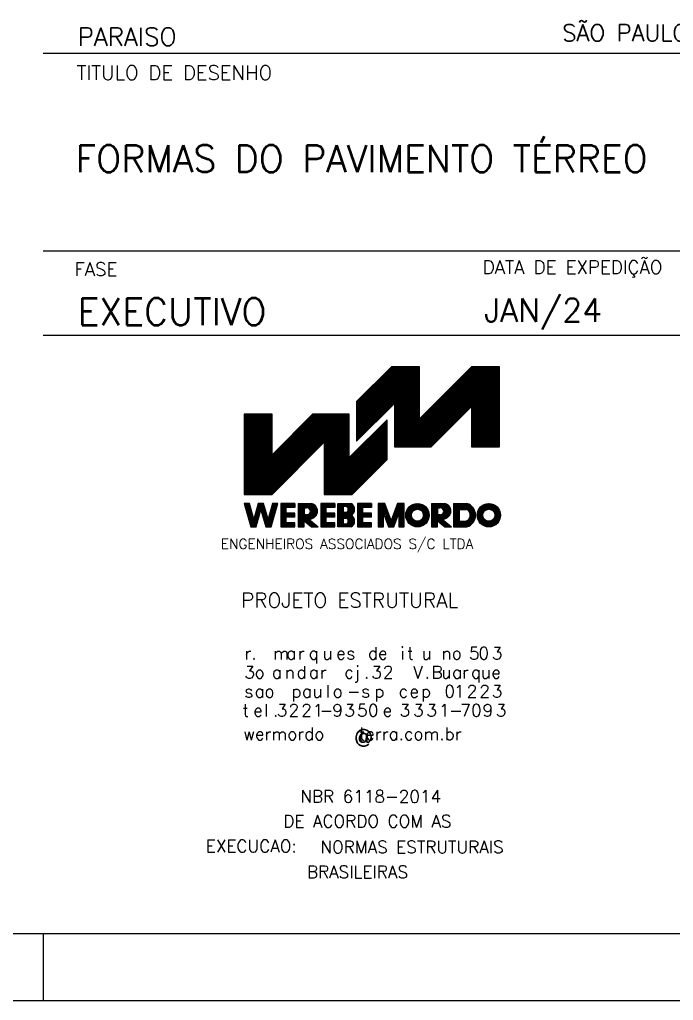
# Model space of a CAD drawing. Extents: x 880 to 7065, y 666 to 4166.
# Drawn here: x 6113 to 6602, y 666 to 1400 of the extents above; entities that cross this region are included whole.
import ezdxf

# ---------------------------------------------------------------- set-up
doc = ezdxf.new("R2010")
doc.units = 0
doc.header["$MEASUREMENT"] = 0
for name, color, linetype in [('1', 1, 'CONTINUOUS'), ('3', 3, 'CONTINUOUS'), ('4', 4, 'CONTINUOUS'), ('6', 6, 'CONTINUOUS')]:
    doc.layers.add(name, color=color, linetype=linetype)
doc.styles.get("Standard").update_dxf_attribs({"font": 'ROMANS.SHX'})

msp = doc.modelspace()

# ---------------------------------------------------------------- linework, layer by layer
at = {"layer": '1', "linetype": 'Continuous'}
for p, q in [((7014.456431, 1374.725604), (6130.224573, 1374.725604)), ((7014.456431, 1226.834525), (6130.224573, 1226.834525)), ((7014.456431, 1163.612496), (6130.224573, 1163.612496)), ((6365.04747, 1094.099434), (6411.220836, 1140.270847)), ((6365.04747, 1095.158017), (6410.1603, 1140.270847)), ((6365.04747, 1096.2166), (6409.101717, 1140.270847)), ((6365.04747, 1097.27909), (6408.039227, 1140.270847)), ((6365.04747, 1098.337673), (6406.978691, 1140.270847)), ((6365.04747, 1099.400162), (6405.918155, 1140.270847)), ((6365.04747, 1100.460699), (6404.857619, 1140.270847)), ((6365.04747, 1101.521235), (6403.797082, 1140.270847)), ((6365.04747, 1102.581771), (6402.736546, 1140.270847)), ((6365.04747, 1103.644261), (6401.67601, 1140.270847)), ((6365.04747, 1104.704797), (6400.615474, 1140.270847)), ((6365.04747, 1105.76338), (6399.554937, 1140.270847)), ((6365.04747, 1106.825869), (6398.494401, 1140.270847)), ((6365.04747, 1107.884452), (6397.433865, 1140.270847)), ((6365.04747, 1108.946942), (6396.373328, 1140.270847)), ((6365.04747, 1110.005525), (6395.312792, 1140.270847)), ((6365.04747, 1111.068014), (6394.250303, 1140.270847)), ((6365.04747, 1112.126598), (6393.189767, 1140.270847)), ((6365.04747, 1113.187134), (6392.12923, 1140.270847)), ((6365.04747, 1093.036945), (6412.13489, 1140.120458)), ((6365.04747, 1091.976408), (6412.13489, 1139.059922)), ((6393.334296, 1081.017534), (6452.585657, 1140.270847)), ((6393.334296, 1082.076117), (6451.525121, 1140.270847)), ((6393.646793, 1080.271447), (6453.646193, 1140.270847)), ((6394.70733, 1080.271447), (6454.70673, 1140.270847)), ((6395.767866, 1080.271447), (6455.767266, 1140.270847)), ((6396.828402, 1080.271447), (6456.827802, 1140.270847)), ((6397.890891, 1080.271447), (6457.890291, 1140.270847)), ((6398.951428, 1080.271447), (6458.950828, 1140.270847)), ((6400.011964, 1080.271447), (6460.011364, 1140.270847)), ((6401.070547, 1080.271447), (6461.0719, 1140.270847)), ((6402.131083, 1080.271447), (6462.132437, 1140.270847)), ((6403.193573, 1080.271447), (6463.19102, 1140.270847)), ((6404.254109, 1080.271447), (6464.251556, 1140.270847)), ((6405.314645, 1080.271447), (6465.314045, 1140.270847)), ((6406.375182, 1080.271447), (6466.374582, 1140.270847)), ((6407.435718, 1080.271447), (6467.435118, 1140.270847)), ((6408.496254, 1080.271447), (6468.495654, 1140.270847)), ((6409.55679, 1080.271447), (6469.55619, 1140.270847)), ((6410.617327, 1080.271447), (6470.616727, 1140.270847)), ((6411.677863, 1080.271447), (6471.677263, 1140.270847)), ((6412.738399, 1080.271447), (6472.13429, 1139.665385)), ((6413.798935, 1080.271447), (6472.13429, 1138.604848)), ((6365.04747, 1090.915872), (6412.13489, 1138.001339)), ((6365.04747, 1089.855336), (6412.13489, 1136.938849)), ((6365.04747, 1088.792847), (6412.13489, 1135.880266)), ((6365.04747, 1087.73231), (6412.13489, 1134.817777)), ((6365.04747, 1086.671774), (6412.13489, 1133.759194)), ((6365.04747, 1085.611238), (6412.13489, 1132.696704)), ((6365.04747, 1084.552655), (6412.13489, 1131.638121)), ((6414.859472, 1080.271447), (6472.13429, 1137.544312)), ((6415.920008, 1080.271447), (6472.13429, 1136.481823)), ((6416.982497, 1080.271447), (6472.13429, 1135.42324)), ((6418.041081, 1080.271447), (6472.13429, 1134.36075)), ((6419.101617, 1080.271447), (6472.13429, 1133.302167)), ((6420.162153, 1080.271447), (6472.13429, 1132.239678)), ((6451.1345, 1110.532863), (6472.13429, 1131.534607)), ((6393.334296, 1111.775039), (6412.13489, 1130.577585)), ((6393.334296, 1110.714502), (6412.13489, 1129.515096)), ((6393.334296, 1109.653966), (6412.13489, 1128.454559)), ((6393.334296, 1108.591477), (6412.13489, 1127.394023)), ((6393.334296, 1107.532893), (6412.13489, 1126.333487)), ((6393.334296, 1106.470404), (6412.13489, 1125.270997)), ((6393.334296, 1105.411821), (6412.13489, 1124.212414)), ((6451.1345, 1109.47428), (6472.13429, 1130.472117)), ((6451.1345, 1108.411791), (6472.13429, 1129.411581)), ((6451.1345, 1107.353208), (6472.13429, 1128.352998)), ((6451.1345, 1106.290718), (6472.13429, 1127.290508)), ((6451.1345, 1105.232135), (6472.13429, 1126.231925)), ((6451.1345, 1104.171599), (6472.13429, 1125.169436)), ((6451.1345, 1103.10911), (6472.13429, 1124.110853)), ((6393.334296, 1104.349332), (6412.13489, 1123.149925)), ((6393.334296, 1103.290748), (6412.13489, 1122.091342)), ((6393.334296, 1102.228259), (6412.13489, 1121.032758)), ((6393.334296, 1101.169676), (6412.13489, 1119.970269)), ((6393.334296, 1100.10914), (6412.13489, 1118.909733)), ((6393.334296, 1099.04665), (6412.13489, 1117.849197)), ((6393.334296, 1097.986114), (6412.13489, 1116.78866)), ((6451.1345, 1102.048573), (6472.13429, 1123.048363)), ((6451.1345, 1100.988037), (6472.13429, 1121.98978)), ((6451.1345, 1099.927501), (6472.13429, 1120.927291)), ((6451.1345, 1098.865011), (6472.13429, 1119.866755)), ((6451.1345, 1097.806428), (6472.13429, 1118.806218)), ((6451.1345, 1096.747845), (6472.13429, 1117.745682)), ((6451.1345, 1095.685356), (6472.13429, 1116.685146)), ((6393.334296, 1096.925578), (6412.13489, 1115.726171)), ((6393.334296, 1095.865041), (6412.13489, 1114.665635)), ((6393.334296, 1094.802552), (6412.13489, 1113.607051)), ((6393.334296, 1093.743969), (6412.13489, 1112.544562)), ((6393.334296, 1092.685386), (6412.13489, 1111.485979)), ((6393.334296, 1091.622896), (6412.13489, 1110.42349)), ((6393.334296, 1090.564313), (6412.13489, 1109.364906)), ((6451.1345, 1094.626773), (6472.13429, 1115.622656)), ((6451.1345, 1093.564283), (6472.13429, 1114.564073)), ((6451.1345, 1092.503747), (6472.13429, 1113.501584)), ((6451.1345, 1091.443211), (6472.13429, 1112.443001)), ((6451.1345, 1090.382674), (6472.13429, 1111.384417)), ((6451.1345, 1089.320185), (6472.13429, 1110.321928)), ((6451.1345, 1088.259649), (6472.13429, 1109.261392)), ((6280.749485, 1045.129221), (6340.356311, 1104.738)), ((6280.749485, 1046.189757), (6339.295774, 1104.738)), ((6280.749485, 1047.252246), (6338.235238, 1104.738)), ((6280.749485, 1048.312783), (6337.174702, 1104.738)), ((6280.749485, 1049.373319), (6336.114165, 1104.738)), ((6280.749485, 1050.431902), (6335.051676, 1104.738)), ((6280.749485, 1051.494391), (6333.99114, 1104.738)), ((6280.749485, 1052.556881), (6332.930604, 1104.738)), ((6280.749485, 1084.372969), (6301.112562, 1104.738)), ((6280.749485, 1085.433505), (6300.052026, 1104.738)), ((6280.749485, 1086.495994), (6298.99149, 1104.738)), ((6280.749485, 1087.556531), (6297.930954, 1104.738)), ((6280.749485, 1088.615114), (6296.870417, 1104.738)), ((6280.749485, 1089.677603), (6295.809881, 1104.738)), ((6280.749485, 1090.736186), (6294.749345, 1104.738)), ((6280.749485, 1091.798676), (6293.688808, 1104.738)), ((6280.749485, 1092.857259), (6292.628272, 1104.738)), ((6280.749485, 1093.917795), (6291.565783, 1104.738)), ((6280.749485, 1094.978332), (6290.505247, 1104.738)), ((6280.749485, 1096.040821), (6289.44471, 1104.738)), ((6280.749485, 1097.101357), (6288.386127, 1104.738)), ((6280.749485, 1098.161893), (6287.325591, 1104.738)), ((6280.749485, 1099.220477), (6286.263101, 1104.738)), ((6280.749485, 1100.282966), (6285.202565, 1104.738)), ((6280.749485, 1101.345455), (6284.142029, 1104.738)), ((6280.749485, 1102.404039), (6283.081493, 1104.738)), ((6280.749485, 1103.462622), (6282.020956, 1104.738)), ((6280.749485, 1104.525111), (6280.96042, 1104.738)), ((6280.749485, 1104.738), (6280.749485, 1044.7386)), ((6301.749275, 1104.738), (6280.749485, 1104.738)), ((6280.749485, 1104.738), (6280.749485, 1104.738)), ((6280.749485, 1083.312433), (6301.749275, 1104.314176)), ((6280.749485, 1082.251896), (6301.749275, 1103.253639)), ((6280.749485, 1081.193313), (6301.749275, 1102.19115)), ((6281.417447, 1044.7386), (6341.414894, 1104.738)), ((6282.477983, 1044.7386), (6342.47543, 1104.738)), ((6283.538519, 1044.7386), (6343.537919, 1104.738)), ((6284.599056, 1044.7386), (6344.598456, 1104.738)), ((6285.659592, 1044.7386), (6345.658992, 1104.738)), ((6286.720128, 1044.7386), (6346.719528, 1104.738)), ((6287.782618, 1044.7386), (6347.780064, 1104.738)), ((6288.841201, 1044.7386), (6348.840601, 1104.738)), ((6289.901737, 1044.7386), (6349.901137, 1104.738)), ((6290.962273, 1044.7386), (6350.961673, 1104.738)), ((6292.02281, 1044.7386), (6352.02221, 1104.738)), ((6293.083346, 1044.7386), (6353.082746, 1104.738)), ((6294.143882, 1044.7386), (6354.143282, 1104.738)), ((6295.206371, 1044.7386), (6355.205771, 1104.738)), ((6296.266908, 1044.7386), (6356.266308, 1104.738)), ((6297.325491, 1044.7386), (6357.324891, 1104.738)), ((6298.386027, 1044.7386), (6358.38738, 1104.738)), ((6299.446563, 1044.7386), (6359.447917, 1104.738)), ((6300.509053, 1044.7386), (6359.549478, 1103.779025)), ((6301.569589, 1044.7386), (6359.549478, 1102.716535)), ((6332.049753, 1104.738), (6301.749275, 1074.435568)), ((6301.749275, 1074.435568), (6301.749275, 1104.738)), ((6359.549478, 1104.738), (6332.049753, 1104.738)), ((6340.748885, 1082.855406), (6359.549478, 1101.657952)), ((6359.549478, 1072.238325), (6359.549478, 1104.738)), ((6393.334296, 1089.501824), (6412.13489, 1108.302417)), ((6393.334296, 1088.441288), (6412.13489, 1107.243834)), ((6393.334296, 1087.380751), (6412.13489, 1106.181345)), ((6393.334296, 1086.320215), (6412.13489, 1105.120808)), ((6393.334296, 1085.257726), (6412.13489, 1104.060272)), ((6393.334296, 1084.197189), (6412.13489, 1102.999736)), ((6393.334296, 1083.138606), (6412.13489, 1101.939199)), ((6451.1345, 1087.201066), (6472.13429, 1108.200856)), ((6451.1345, 1086.138576), (6472.13429, 1107.140319)), ((6451.1345, 1085.079993), (6472.13429, 1106.07783)), ((6451.1345, 1084.017504), (6472.13429, 1105.017294)), ((6451.1345, 1082.95892), (6472.13429, 1103.956757)), ((6451.1345, 1081.896431), (6472.13429, 1102.896221)), ((6451.1345, 1080.837848), (6472.13429, 1101.837638)), ((6280.749485, 1080.130824), (6301.749275, 1101.130614)), ((6280.749485, 1079.068334), (6301.749275, 1100.070077)), ((6280.749485, 1078.009751), (6301.749275, 1099.009541)), ((6280.749485, 1076.951168), (6301.749275, 1097.947052)), ((6280.749485, 1075.888679), (6301.749275, 1096.886516)), ((6280.749485, 1074.826189), (6301.749275, 1095.825979)), ((6280.749485, 1073.767606), (6301.749275, 1094.767396)), ((6340.748885, 1081.79487), (6359.549478, 1100.597416)), ((6340.748885, 1053.158437), (6387.832398, 1100.245857)), ((6340.748885, 1080.734333), (6359.549478, 1099.53688)), ((6340.748885, 1052.095948), (6387.832398, 1099.183368)), ((6340.748885, 1079.673797), (6359.549478, 1098.47439)), ((6340.748885, 1051.037365), (6387.832398, 1098.122831)), ((6340.748885, 1078.615214), (6359.549478, 1097.413854)), ((6340.748885, 1049.978782), (6387.832398, 1097.062295)), ((6340.748885, 1077.552725), (6359.549478, 1096.353318)), ((6340.748885, 1048.916292), (6387.832398, 1096.001759)), ((6340.748885, 1076.490235), (6359.549478, 1095.294735)), ((6340.748885, 1047.855756), (6387.832398, 1094.939269)), ((6340.748885, 1075.431652), (6359.549478, 1094.232245)), ((6387.832398, 1100.521245), (6359.549478, 1072.238325)), ((6387.832398, 1070.822323), (6387.832398, 1100.521245)), ((6451.628635, 1080.271447), (6472.13429, 1100.775149)), ((6452.689172, 1080.271447), (6472.13429, 1099.716565)), ((6453.749708, 1080.271447), (6472.13429, 1098.654076)), ((6454.810244, 1080.271447), (6472.13429, 1097.595493)), ((6455.87078, 1080.271447), (6472.13429, 1096.533003)), ((6456.931317, 1080.271447), (6472.13429, 1095.472467)), ((6457.991853, 1080.271447), (6472.13429, 1094.411931)), ((6280.749485, 1072.70707), (6301.749275, 1093.708813)), ((6280.749485, 1071.646534), (6301.749275, 1092.646324)), ((6280.749485, 1070.584044), (6301.749275, 1091.583834)), ((6280.749485, 1069.523508), (6301.749275, 1090.525251)), ((6280.749485, 1068.462972), (6301.749275, 1089.464715)), ((6280.749485, 1067.404389), (6301.749275, 1088.402225)), ((6280.749485, 1066.341899), (6301.749275, 1087.341689)), ((6340.748885, 1046.79522), (6387.832398, 1093.878733)), ((6340.748885, 1074.373069), (6359.549478, 1093.173662)), ((6340.748885, 1045.734683), (6387.832398, 1092.818197)), ((6340.748885, 1073.312533), (6359.549478, 1092.111173)), ((6340.748885, 1072.250043), (6359.549478, 1091.05259)), ((6340.748885, 1071.189507), (6359.549478, 1089.992053)), ((6340.748885, 1070.128971), (6359.549478, 1088.929564)), ((6340.748885, 1069.068434), (6359.549478, 1087.869028)), ((6340.748885, 1068.005945), (6359.549478, 1086.808491)), ((6340.811384, 1044.7386), (6387.832398, 1091.759614)), ((6341.87192, 1044.7386), (6387.832398, 1090.701031)), ((6342.932457, 1044.7386), (6387.832398, 1089.638541)), ((6343.994946, 1044.7386), (6387.832398, 1088.576052)), ((6345.055482, 1044.7386), (6387.832398, 1087.517469)), ((6459.052389, 1080.271447), (6472.13429, 1093.351395)), ((6460.112925, 1080.271447), (6472.13429, 1092.290858)), ((6461.173462, 1080.271447), (6472.13429, 1091.228369)), ((6462.235951, 1080.271447), (6472.13429, 1090.169786)), ((6463.294534, 1080.271447), (6472.13429, 1089.107296)), ((6464.355071, 1080.271447), (6472.13429, 1088.048713)), ((6465.41756, 1080.271447), (6472.13429, 1086.986224)), ((6280.749485, 1065.27941), (6301.749275, 1086.281153)), ((6280.749485, 1064.220827), (6301.749275, 1085.220617)), ((6280.749485, 1063.162243), (6301.749275, 1084.162033)), ((6280.749485, 1062.101707), (6301.749275, 1083.099544)), ((6280.749485, 1061.039218), (6301.749275, 1082.037055)), ((6280.749485, 1059.978682), (6301.749275, 1080.978472)), ((6280.749485, 1058.918145), (6301.749275, 1079.919888)), ((6301.749275, 1044.7386), (6340.748885, 1083.736256)), ((6340.748885, 1066.945409), (6359.549478, 1085.747955)), ((6340.748885, 1065.884872), (6359.549478, 1084.689372)), ((6340.748885, 1083.736256), (6340.748885, 1044.7386)), ((6340.748885, 1064.826289), (6359.549478, 1083.626883)), ((6340.748885, 1063.767706), (6359.549478, 1082.564393)), ((6340.748885, 1062.705217), (6359.549478, 1081.50581)), ((6340.748885, 1061.642727), (6359.549478, 1080.447227)), ((6340.748885, 1060.584144), (6359.549478, 1079.384737)), ((6346.116019, 1044.7386), (6387.832398, 1086.456932)), ((6347.176555, 1044.7386), (6387.832398, 1085.394443)), ((6348.235138, 1044.7386), (6387.832398, 1084.333907)), ((6349.297627, 1044.7386), (6387.832398, 1083.27337)), ((6350.358164, 1044.7386), (6387.832398, 1082.212834)), ((6351.4187, 1044.7386), (6387.832398, 1081.154251)), ((6352.479236, 1044.7386), (6387.832398, 1080.091762)), ((6466.478096, 1080.271447), (6472.13429, 1085.927641)), ((6467.536679, 1080.271447), (6472.13429, 1084.867105)), ((6468.597216, 1080.271447), (6472.13429, 1083.806568)), ((6469.659705, 1080.271447), (6472.13429, 1082.746032)), ((6470.720241, 1080.271447), (6472.13429, 1081.683543)), ((6471.778824, 1080.271447), (6472.13429, 1080.623006)), ((6280.749485, 1057.857609), (6301.749275, 1078.857399)), ((6280.749485, 1056.79512), (6301.749275, 1077.796863)), ((6280.749485, 1055.736536), (6301.749275, 1076.736326)), ((6280.749485, 1054.674047), (6301.749275, 1075.67579)), ((6280.749485, 1053.615464), (6301.749275, 1074.615254)), ((6340.748885, 1059.523608), (6359.549478, 1078.322248)), ((6340.748885, 1058.461119), (6359.549478, 1077.263665)), ((6340.748885, 1057.400582), (6359.549478, 1076.203129)), ((6340.748885, 1056.340046), (6359.549478, 1075.142592)), ((6340.748885, 1055.27951), (6359.549478, 1074.080103)), ((6340.748885, 1054.220927), (6359.549478, 1073.019567)), ((6353.539772, 1044.7386), (6387.832398, 1079.029272)), ((6354.600309, 1044.7386), (6387.832398, 1077.970689)), ((6355.660845, 1044.7386), (6387.832398, 1076.912106)), ((6356.721381, 1044.7386), (6387.832398, 1075.849617)), ((6357.781918, 1044.7386), (6387.832398, 1074.78908)), ((6358.842454, 1044.7386), (6387.832398, 1073.728544)), ((6359.90299, 1044.7386), (6387.832398, 1072.668008)), ((6360.963526, 1044.7386), (6387.832398, 1071.607471)), ((6361.670551, 1044.7386), (6387.832398, 1070.900447)), ((6361.748675, 1044.7386), (6387.832398, 1070.822323)), ((6280.749485, 1044.7386), (6301.749275, 1044.7386)), ((6340.748885, 1044.7386), (6361.748675, 1044.7386)), ((6280.827609, 1037.584374), (6281.099091, 1037.857809)), ((6281.061982, 1036.760164), (6282.159627, 1037.857809)), ((6281.298307, 1035.935953), (6283.220163, 1037.857809)), ((6281.534633, 1035.111743), (6284.280699, 1037.857809)), ((6281.769006, 1034.287532), (6284.880303, 1037.396876)), ((6282.005332, 1033.461369), (6285.116629, 1036.574619)), ((6282.239704, 1032.635205), (6285.352954, 1035.748455)), ((6288.997449, 1029.494611), (6295.825506, 1036.322668)), ((6289.421273, 1030.978972), (6295.58918, 1037.146879)), ((6289.845097, 1032.463332), (6295.241527, 1037.857809)), ((6290.268921, 1033.947692), (6294.180991, 1037.857809)), ((6290.694698, 1035.432052), (6293.120455, 1037.857809)), ((6291.116569, 1036.916412), (6292.059919, 1037.857809)), ((6293.448577, 1032.883249), (6296.061832, 1035.498458)), ((6300.07351, 1031.02194), (6305.671111, 1036.623446)), ((6300.495381, 1032.5063), (6305.848843, 1037.857809)), ((6300.921158, 1033.99066), (6304.788307, 1037.857809)), ((6301.344982, 1035.478927), (6303.727771, 1037.857809)), ((6301.768806, 1036.963287), (6302.667234, 1037.857809)), ((6318.776448, 1037.857809), (6308.276553, 1037.857809)), ((6308.276553, 1037.857809), (6308.276553, 1020.357984)), ((6308.276553, 1031.072721), (6315.063595, 1037.857809)), ((6308.276553, 1032.131304), (6314.003058, 1037.857809)), ((6308.276553, 1033.193793), (6312.942522, 1037.857809)), ((6308.276553, 1034.256283), (6311.881986, 1037.857809)), ((6308.276553, 1035.314866), (6310.82145, 1037.857809)), ((6308.276553, 1036.373449), (6309.75896, 1037.857809)), ((6308.276553, 1037.435938), (6308.698424, 1037.857809)), ((6308.276553, 1037.791403), (6308.344912, 1037.857809)), ((6313.124161, 1034.857839), (6316.122178, 1037.857809)), ((6314.184697, 1034.857839), (6317.182714, 1037.857809)), ((6315.24328, 1034.857839), (6318.245204, 1037.857809)), ((6316.303817, 1034.857839), (6318.776448, 1037.328517)), ((6317.364353, 1034.857839), (6318.776448, 1036.267981)), ((6318.776448, 1035.207445), (6318.776448, 1037.857809)), ((6318.776448, 1037.857809), (6318.776448, 1034.857839)), ((6321.276423, 1037.857809), (6331.276323, 1037.857809)), ((6321.276423, 1037.857809), (6321.276423, 1020.357984)), ((6321.276423, 1030.363743), (6328.768536, 1037.857809)), ((6321.276423, 1031.42428), (6327.709953, 1037.857809)), ((6321.276423, 1032.486769), (6326.649416, 1037.857809)), ((6321.276423, 1033.547305), (6325.58888, 1037.857809)), ((6321.276423, 1034.607841), (6324.528344, 1037.857809)), ((6321.276423, 1035.666425), (6323.467808, 1037.857809)), ((6321.276423, 1036.728914), (6322.405318, 1037.857809)), ((6321.276423, 1037.791403), (6321.344782, 1037.857809)), ((6321.276423, 1021.879453), (6334.793866, 1035.396896)), ((6329.829072, 1037.857809), (6326.678713, 1034.705497)), ((6327.754874, 1034.721122), (6330.891561, 1037.857809)), ((6328.663068, 1034.568779), (6331.799755, 1037.70742)), ((6329.352514, 1034.197689), (6332.545842, 1037.39297)), ((6329.879853, 1033.666445), (6333.211851, 1036.998443)), ((6330.24899, 1032.973092), (6333.809501, 1036.535557)), ((6330.395473, 1032.060992), (6334.334886, 1036.000406)), ((6348.774195, 1037.857809), (6338.2743, 1037.857809)), ((6338.2743, 1037.857809), (6338.2743, 1020.357984)), ((6338.2743, 1031.072721), (6345.061342, 1037.857809)), ((6338.2743, 1032.131304), (6344.000805, 1037.857809)), ((6338.2743, 1033.193793), (6342.942222, 1037.857809)), ((6338.2743, 1034.256283), (6341.881686, 1037.857809)), ((6338.2743, 1035.314866), (6340.82115, 1037.857809)), ((6338.2743, 1036.373449), (6339.75866, 1037.857809)), ((6338.2743, 1037.435938), (6338.698124, 1037.857809)), ((6338.2743, 1037.791403), (6338.344612, 1037.857809)), ((6343.123861, 1034.857839), (6346.123831, 1037.857809)), ((6344.182444, 1034.857839), (6347.184367, 1037.857809)), ((6345.244934, 1034.857839), (6348.244904, 1037.857809)), ((6346.30547, 1034.857839), (6348.774195, 1037.328517)), ((6347.364053, 1034.857839), (6348.774195, 1036.267981)), ((6348.774195, 1035.207445), (6348.774195, 1037.857809)), ((6348.774195, 1037.857809), (6348.774195, 1034.857839)), ((6351.026126, 1037.857809), (6361.026026, 1037.857809)), ((6351.026126, 1020.357984), (6351.026126, 1037.857809)), ((6351.026126, 1033.193793), (6355.690142, 1037.857809)), ((6351.026126, 1034.256283), (6354.629605, 1037.857809)), ((6351.026126, 1035.314866), (6353.571022, 1037.857809)), ((6351.026126, 1036.373449), (6352.510486, 1037.857809)), ((6351.026126, 1037.433985), (6351.447997, 1037.857809)), ((6351.026126, 1037.791403), (6351.094484, 1037.857809)), ((6351.026126, 1032.131304), (6356.750678, 1037.857809)), ((6351.026126, 1024.002479), (6362.914679, 1035.891032)), ((6357.457702, 1035.637128), (6354.957727, 1035.637128)), ((6354.957727, 1035.637128), (6354.957727, 1031.330531)), ((6355.237021, 1035.637128), (6357.459655, 1037.857809)), ((6356.29951, 1035.637128), (6358.520191, 1037.857809)), ((6357.360047, 1035.637128), (6359.578775, 1037.857809)), ((6357.994806, 1035.213304), (6360.639311, 1037.857809)), ((6358.430349, 1034.58831), (6361.426412, 1037.584374)), ((6358.50066, 1032.53755), (6362.498667, 1036.535557)), ((6358.672534, 1033.768006), (6362.002578, 1037.096098)), ((6376.27392, 1037.857809), (6365.774025, 1037.857809)), ((6365.774025, 1037.857809), (6365.774025, 1020.357984)), ((6365.774025, 1031.072721), (6372.561067, 1037.857809)), ((6365.774025, 1032.131304), (6371.50053, 1037.857809)), ((6365.774025, 1033.193793), (6370.439994, 1037.857809)), ((6365.774025, 1034.256283), (6369.379458, 1037.857809)), ((6365.774025, 1035.314866), (6368.318922, 1037.857809)), ((6365.774025, 1036.373449), (6367.258385, 1037.857809)), ((6365.774025, 1037.435938), (6366.199802, 1037.857809)), ((6365.774025, 1037.791403), (6365.844337, 1037.857809)), ((6370.621633, 1034.857839), (6373.623556, 1037.857809)), ((6371.682169, 1034.857839), (6374.684092, 1037.857809)), ((6372.742705, 1034.857839), (6375.742675, 1037.857809)), ((6373.803242, 1034.857839), (6376.27392, 1037.328517)), ((6374.863778, 1034.857839), (6376.27392, 1036.267981)), ((6376.27392, 1035.207445), (6376.27392, 1037.857809)), ((6376.27392, 1037.857809), (6376.27392, 1034.857839)), ((6381.084419, 1033.385197), (6385.558984, 1037.857809)), ((6381.084419, 1034.445734), (6384.498447, 1037.857809)), ((6381.084419, 1035.50627), (6383.437911, 1037.857809)), ((6381.084419, 1036.566806), (6382.375422, 1037.857809)), ((6381.084419, 1037.629296), (6381.314885, 1037.857809)), ((6381.084419, 1032.326614), (6386.230852, 1037.471094)), ((6381.084419, 1031.264125), (6386.517958, 1036.697664)), ((6381.084419, 1030.201636), (6386.808971, 1035.928141)), ((6391.4183, 1026.750498), (6400.584224, 1035.916422)), ((6392.053059, 1028.443841), (6400.584224, 1036.975005)), ((6392.691725, 1030.143042), (6400.406491, 1037.857809)), ((6393.326484, 1031.838338), (6399.345955, 1037.857809)), ((6393.963196, 1033.53754), (6398.285419, 1037.857809)), ((6394.599909, 1035.232835), (6397.224882, 1037.857809)), ((6395.236621, 1036.932037), (6396.164346, 1037.857809)), ((6401.84593, 1029.348128), (6410.357564, 1037.861715)), ((6401.87132, 1028.312983), (6411.39271, 1037.834372)), ((6401.955304, 1030.519992), (6409.1857, 1037.752341)), ((6402.008038, 1027.389164), (6412.314575, 1037.697654)), ((6402.312722, 1031.935993), (6407.767746, 1037.394923)), ((6403.384977, 1034.068784), (6405.634955, 1036.320715)), ((6408.306803, 1032.980905), (6412.886835, 1037.560937)), ((6409.947412, 1033.560977), (6413.689562, 1037.303127)), ((6411.031385, 1033.586367), (6414.429789, 1036.984771)), ((6411.916142, 1033.410588), (6415.117282, 1036.607821)), ((6412.670041, 1033.100044), (6415.753994, 1036.185951)), ((6413.320425, 1032.693798), (6416.343832, 1035.715252)), ((6421.1348, 1037.857809), (6431.1347, 1037.857809)), ((6421.1348, 1037.857809), (6421.1348, 1020.357984)), ((6421.1348, 1030.363743), (6428.628865, 1037.857809)), ((6421.1348, 1031.42428), (6427.568329, 1037.857809)), ((6421.1348, 1032.486769), (6426.507793, 1037.857809)), ((6421.1348, 1033.547305), (6425.447257, 1037.857809)), ((6421.1348, 1034.607841), (6424.388673, 1037.857809)), ((6421.1348, 1035.666425), (6423.328137, 1037.857809)), ((6421.1348, 1036.728914), (6422.265648, 1037.857809)), ((6421.1348, 1037.791403), (6421.205111, 1037.857809)), ((6421.1348, 1021.879453), (6434.654196, 1035.396896)), ((6429.689402, 1037.857809), (6426.539042, 1034.705497)), ((6427.61325, 1034.721122), (6430.751891, 1037.857809)), ((6428.521445, 1034.568779), (6431.660085, 1037.70742)), ((6429.210891, 1034.197689), (6432.406171, 1037.39297)), ((6429.740182, 1033.666445), (6433.07218, 1036.998443)), ((6430.109319, 1032.973092), (6433.667877, 1036.535557)), ((6430.255802, 1032.060992), (6434.195216, 1036.000406)), ((6437.560417, 1037.857809), (6447.560317, 1037.857809)), ((6437.560417, 1029.197739), (6446.222439, 1037.857809)), ((6437.560417, 1030.256323), (6445.161903, 1037.857809)), ((6437.560417, 1031.318812), (6444.101367, 1037.857809)), ((6437.560417, 1032.381301), (6443.040831, 1037.857809)), ((6437.560417, 1033.439884), (6441.980294, 1037.857809)), ((6437.560417, 1034.498468), (6440.919758, 1037.857809)), ((6437.560417, 1035.559004), (6439.859222, 1037.857809)), ((6437.560417, 1036.61954), (6438.798685, 1037.857809)), ((6437.560417, 1037.68203), (6437.738149, 1037.857809)), ((6437.560417, 1037.857809), (6437.560417, 1020.357984)), ((6442.908019, 1033.482853), (6447.282976, 1037.857809)), ((6443.968556, 1033.482853), (6448.144295, 1037.658592)), ((6445.029092, 1033.482853), (6448.884522, 1037.342189)), ((6446.089628, 1033.482853), (6449.577875, 1036.971099)), ((6447.093524, 1033.42426), (6450.218493, 1036.549228)), ((6447.829845, 1033.10395), (6450.818097, 1036.092202)), ((6448.462651, 1032.674267), (6451.368872, 1035.580488)), ((6455.321958, 1029.348128), (6463.833591, 1037.861715)), ((6455.347348, 1028.312983), (6464.868737, 1037.834372)), ((6455.431332, 1030.519992), (6462.661728, 1037.752341)), ((6455.484066, 1027.389164), (6465.790603, 1037.697654)), ((6455.78875, 1031.935993), (6461.243774, 1037.394923)), ((6456.861005, 1034.068784), (6459.110982, 1036.320715)), ((6461.782831, 1032.980905), (6466.362863, 1037.560937)), ((6463.421486, 1033.560977), (6467.165589, 1037.303127)), ((6464.507413, 1033.586367), (6467.907769, 1036.984771)), ((6465.39217, 1033.410588), (6468.593309, 1036.607821)), ((6466.144115, 1033.100044), (6469.230022, 1036.185951)), ((6466.796452, 1032.693798), (6469.817907, 1035.715252)), ((6282.47603, 1031.810994), (6285.587327, 1034.924245)), ((6282.710403, 1030.988737), (6285.823653, 1034.100034)), ((6282.948682, 1030.162573), (6286.059979, 1033.27387)), ((6283.185007, 1029.338363), (6286.294351, 1032.447707)), ((6283.41938, 1028.514152), (6286.530677, 1031.623496)), ((6283.655706, 1027.687989), (6286.76505, 1030.799286)), ((6283.890078, 1026.861825), (6287.001375, 1029.973122)), ((6284.126404, 1026.037615), (6287.237701, 1029.146959)), ((6284.36273, 1025.213404), (6287.474027, 1028.322748)), ((6285.067801, 1022.736866), (6292.571632, 1030.238745)), ((6285.304127, 1021.912656), (6292.145855, 1028.754384)), ((6288.147848, 1026.521985), (6292.854832, 1031.228969)), ((6288.571672, 1028.010251), (6293.278656, 1032.713329)), ((6293.682949, 1032.057086), (6296.298157, 1034.672294)), ((6293.919275, 1031.232875), (6296.534483, 1033.84613)), ((6294.153648, 1030.408665), (6296.768856, 1033.025826)), ((6294.389973, 1029.582501), (6297.005182, 1032.199662)), ((6294.624346, 1028.756338), (6297.241507, 1031.373499)), ((6294.862625, 1027.932127), (6297.47588, 1030.549288)), ((6295.096998, 1027.107916), (6297.712206, 1029.725078)), ((6295.333323, 1026.283706), (6297.946578, 1028.898914)), ((6295.569649, 1025.459495), (6298.182904, 1028.072751)), ((6296.276673, 1022.986864), (6303.975815, 1030.6821)), ((6296.511046, 1022.1607), (6303.551991, 1029.197739)), ((6298.800085, 1026.568859), (6304.399639, 1032.170366)), ((6299.223909, 1028.05322), (6304.823463, 1033.654726)), ((6299.647733, 1029.53758), (6305.24924, 1035.139086)), ((6308.276553, 1030.012184), (6312.276513, 1034.010191)), ((6308.276553, 1028.951648), (6312.276513, 1032.951608)), ((6308.276553, 1027.889159), (6312.276513, 1031.889119)), ((6308.276553, 1026.828622), (6312.276513, 1030.830536)), ((6308.276553, 1023.647014), (6315.237421, 1030.609835)), ((6308.276553, 1024.709503), (6314.176885, 1030.609835)), ((6308.276553, 1025.768086), (6313.116349, 1030.609835)), ((6318.776448, 1034.857839), (6312.276513, 1034.857839)), ((6312.276513, 1030.609835), (6312.276513, 1034.857839)), ((6318.776448, 1030.609835), (6312.276513, 1030.609835)), ((6313.297987, 1027.609865), (6316.29991, 1030.609835)), ((6314.358524, 1027.609865), (6317.360447, 1030.609835)), ((6315.41906, 1027.609865), (6318.420983, 1030.609835)), ((6316.479596, 1027.609865), (6318.776448, 1029.904764)), ((6317.538179, 1027.609865), (6318.776448, 1028.84618)), ((6318.424889, 1034.857839), (6318.776448, 1035.207445)), ((6318.776448, 1027.609865), (6318.776448, 1030.609835)), ((6321.276423, 1020.818917), (6335.180581, 1034.725028)), ((6321.276423, 1029.303207), (6325.774425, 1033.807068)), ((6321.276423, 1028.244624), (6325.774425, 1032.744579)), ((6321.276423, 1027.182135), (6325.774425, 1031.68209)), ((6321.276423, 1026.123551), (6325.774425, 1030.623506)), ((6321.276423, 1025.061062), (6325.723644, 1029.510236)), ((6321.276423, 1024.002479), (6326.784181, 1029.510236)), ((6321.276423, 1022.941943), (6327.831045, 1029.496564)), ((6325.774425, 1034.705497), (6327.508783, 1034.705497)), ((6325.774425, 1034.705497), (6325.774425, 1029.510236)), ((6327.508783, 1029.510236), (6325.774425, 1029.510236)), ((6326.106453, 1024.58841), (6335.487219, 1033.967223)), ((6326.690432, 1024.111853), (6335.694248, 1033.117622)), ((6329.918915, 1026.281753), (6335.774325, 1032.13521)), ((6331.102497, 1026.404799), (6335.651279, 1030.951628)), ((6332.807558, 1027.049323), (6335.002848, 1029.244614)), ((6338.2743, 1030.012184), (6342.276213, 1034.010191)), ((6338.2743, 1028.951648), (6342.276213, 1032.951608)), ((6338.2743, 1027.889159), (6342.276213, 1031.889119)), ((6338.2743, 1026.828622), (6342.276213, 1030.830536)), ((6338.2743, 1023.647014), (6345.239074, 1030.609835)), ((6338.2743, 1024.709503), (6344.178538, 1030.609835)), ((6338.2743, 1025.768086), (6343.116049, 1030.609835)), ((6348.774195, 1034.857839), (6342.276213, 1034.857839)), ((6342.276213, 1030.609835), (6342.276213, 1034.857839)), ((6348.774195, 1030.609835), (6342.276213, 1030.609835)), ((6343.297687, 1027.609865), (6346.297657, 1030.609835)), ((6344.358224, 1027.609865), (6347.358194, 1030.609835)), ((6345.416807, 1027.609865), (6348.420683, 1030.609835)), ((6346.477343, 1027.609865), (6348.774195, 1029.904764)), ((6347.539832, 1027.609865), (6348.774195, 1028.84618)), ((6348.426542, 1034.857839), (6348.774195, 1035.207445)), ((6348.774195, 1027.609865), (6348.774195, 1030.609835)), ((6351.026126, 1022.941943), (6363.238894, 1035.154711)), ((6351.026126, 1031.072721), (6354.957727, 1035.002369)), ((6351.026126, 1030.012184), (6354.957727, 1033.943786)), ((6351.026126, 1028.951648), (6354.957727, 1032.883249)), ((6351.026126, 1027.889159), (6354.957727, 1031.822713)), ((6351.026126, 1025.061062), (6357.293641, 1031.330531)), ((6351.026126, 1025.768086), (6356.586617, 1031.330531)), ((6351.026126, 1026.828622), (6355.526081, 1031.330531)), ((6354.957727, 1031.330531), (6357.457702, 1031.330531)), ((6356.033888, 1026.887216), (6363.447877, 1034.303157)), ((6357.094424, 1026.887216), (6363.514282, 1033.307073)), ((6357.860042, 1026.59425), (6363.301394, 1032.033648)), ((6358.338553, 1026.010271), (6361.270164, 1028.943836)), ((6358.635425, 1025.246607), (6361.861955, 1028.47509)), ((6365.774025, 1030.012184), (6369.775938, 1034.010191)), ((6365.774025, 1028.951648), (6369.775938, 1032.951608)), ((6365.774025, 1027.889159), (6369.775938, 1031.889119)), ((6365.774025, 1026.828622), (6369.775938, 1030.830536)), ((6365.774025, 1023.647014), (6372.736846, 1030.609835)), ((6365.774025, 1024.709503), (6371.67631, 1030.609835)), ((6365.774025, 1025.768086), (6370.615774, 1030.609835)), ((6376.27392, 1034.857839), (6369.775938, 1034.857839)), ((6369.775938, 1030.609835), (6369.775938, 1034.857839)), ((6376.27392, 1030.609835), (6369.775938, 1030.609835)), ((6370.795459, 1027.609865), (6373.797382, 1030.609835)), ((6371.855996, 1027.609865), (6374.857919, 1030.609835)), ((6372.916532, 1027.609865), (6375.918455, 1030.609835)), ((6373.977068, 1027.609865), (6376.27392, 1029.904764)), ((6375.039557, 1027.609865), (6376.27392, 1028.84618)), ((6375.924314, 1034.857839), (6376.27392, 1035.207445)), ((6376.27392, 1027.609865), (6376.27392, 1030.609835)), ((6381.084419, 1029.143052), (6387.098031, 1035.154711)), ((6381.084419, 1028.084469), (6387.38709, 1034.385187)), ((6381.084419, 1027.02198), (6387.67615, 1033.611758)), ((6381.084419, 1026.314956), (6385.084379, 1030.314916)), ((6381.084419, 1025.252466), (6385.084379, 1029.256333)), ((6381.084419, 1024.19193), (6385.084379, 1028.193843)), ((6385.193753, 1030.070777), (6387.965209, 1032.844187)), ((6385.480859, 1029.299301), (6388.256222, 1032.072711)), ((6385.771872, 1028.527824), (6388.545282, 1031.301234)), ((6386.060932, 1027.756348), (6388.834341, 1030.529757)), ((6386.349991, 1026.984871), (6389.123401, 1029.758281)), ((6386.639051, 1026.213394), (6389.412461, 1028.986804)), ((6386.92811, 1025.441918), (6389.70152, 1028.215327)), ((6388.086302, 1022.356011), (6400.584224, 1034.855886)), ((6388.373408, 1021.584534), (6396.244424, 1029.455549)), ((6396.584264, 1030.148902), (6400.584224, 1034.146909)), ((6396.584264, 1029.086412), (6400.584224, 1033.088325)), ((6396.584264, 1028.025876), (6400.584224, 1032.025836)), ((6396.584264, 1026.96534), (6400.584224, 1030.963347)), ((6396.584264, 1025.904804), (6400.584224, 1029.904764)), ((6396.584264, 1024.84622), (6400.584224, 1028.84618)), ((6402.142802, 1026.818857), (6406.728694, 1031.404749)), ((6402.400612, 1026.014177), (6406.144715, 1029.760234)), ((6402.722874, 1025.275904), (6406.119325, 1028.670401)), ((6408.632972, 1020.578685), (6419.127007, 1031.072721)), ((6409.533353, 1020.420483), (6419.287162, 1030.174292)), ((6410.523578, 1020.350172), (6419.355521, 1029.182115)), ((6411.652473, 1020.416577), (6419.287162, 1028.05322)), ((6413.875107, 1032.185991), (6416.886795, 1035.197679)), ((6414.345805, 1031.596153), (6417.384837, 1034.635185)), ((6414.718848, 1030.910613), (6417.837958, 1034.025816)), ((6414.943455, 1027.951658), (6418.892635, 1031.900837)), ((6414.980564, 1030.10984), (6418.24225, 1033.371526)), ((6415.093844, 1029.162583), (6418.595763, 1032.662548)), ((6421.1348, 1020.818917), (6435.038957, 1034.725028)), ((6421.1348, 1029.303207), (6425.634755, 1033.807068)), ((6421.1348, 1028.244624), (6425.634755, 1032.744579)), ((6421.1348, 1027.182135), (6425.634755, 1031.68209)), ((6421.1348, 1026.123551), (6425.634755, 1030.623506)), ((6421.1348, 1025.061062), (6425.583974, 1029.510236)), ((6421.1348, 1024.002479), (6426.64451, 1029.510236)), ((6421.1348, 1022.941943), (6427.691375, 1029.496564)), ((6425.634755, 1034.705497), (6427.369112, 1034.705497)), ((6425.634755, 1034.705497), (6425.634755, 1029.510236)), ((6427.369112, 1029.510236), (6425.634755, 1029.510236)), ((6425.966783, 1024.58841), (6435.345595, 1033.967223)), ((6426.550761, 1024.111853), (6435.554577, 1033.117622)), ((6429.777291, 1026.281753), (6435.634655, 1032.13521)), ((6430.962826, 1026.404799), (6435.511609, 1030.951628)), ((6432.667887, 1027.049323), (6434.863178, 1029.244614)), ((6437.560417, 1028.137203), (6441.935373, 1032.512159)), ((6437.560417, 1027.074714), (6441.935373, 1031.44967)), ((6437.560417, 1026.014177), (6441.935373, 1030.389134)), ((6437.560417, 1024.953641), (6441.935373, 1029.328597)), ((6437.560417, 1023.893105), (6441.935373, 1028.268061)), ((6441.935373, 1033.482853), (6441.935373, 1024.73294)), ((6441.935373, 1033.482853), (6446.935323, 1033.482853)), ((6443.572075, 1020.357984), (6453.917675, 1030.705537)), ((6444.632612, 1020.357984), (6454.034861, 1029.760234)), ((6445.693148, 1020.357984), (6454.048533, 1028.713369)), ((6449.009521, 1032.1606), (6451.880586, 1035.031665)), ((6449.468501, 1031.560997), (6452.343472, 1034.435968)), ((6449.829825, 1030.857879), (6452.76339, 1033.793397)), ((6449.999745, 1027.850097), (6453.718458, 1031.568809)), ((6450.081776, 1030.051246), (6453.136433, 1033.107856)), ((6450.18529, 1029.094225), (6453.456742, 1032.365676)), ((6455.61883, 1026.818857), (6460.204721, 1031.404749)), ((6455.878593, 1026.014177), (6459.620743, 1029.760234)), ((6456.196949, 1025.275904), (6459.595353, 1028.670401)), ((6462.108999, 1020.578685), (6472.601082, 1031.072721)), ((6463.009381, 1020.420483), (6472.761236, 1030.174292)), ((6464.001558, 1020.350172), (6472.831548, 1029.182115)), ((6465.1285, 1020.416577), (6472.76319, 1028.05322)), ((6467.353087, 1032.185991), (6470.362823, 1035.197679)), ((6467.821833, 1031.596153), (6470.860865, 1034.635185)), ((6468.194876, 1030.910613), (6471.313985, 1034.025816)), ((6468.419483, 1027.951658), (6472.368662, 1031.900837)), ((6468.456592, 1030.10984), (6471.718278, 1033.371526)), ((6468.569872, 1029.162583), (6472.07179, 1032.662548)), ((6284.597103, 1024.387241), (6287.7084, 1027.498538)), ((6284.833428, 1023.561077), (6287.944725, 1026.672374)), ((6285.540452, 1021.086492), (6291.723984, 1027.268071)), ((6285.87248, 1020.357984), (6291.298207, 1025.783711)), ((6286.93497, 1020.357984), (6290.874383, 1024.299351)), ((6287.995506, 1020.357984), (6290.45056, 1022.814991)), ((6289.056042, 1020.357984), (6290.026736, 1021.330631)), ((6295.804022, 1024.633332), (6298.41923, 1027.24854)), ((6296.040347, 1023.807168), (6298.653603, 1026.42433)), ((6296.747372, 1021.334537), (6303.126214, 1027.713379)), ((6296.981744, 1020.510326), (6302.70239, 1026.229019)), ((6297.893845, 1020.357984), (6302.278566, 1024.744659)), ((6298.954381, 1020.357984), (6301.852789, 1023.260299)), ((6300.014917, 1020.357984), (6301.428965, 1021.775939)), ((6300.721941, 1020.357984), (6301.147718, 1020.783761)), ((6308.276553, 1022.584524), (6312.276513, 1026.586437)), ((6308.276553, 1021.879453), (6312.276513, 1025.881366)), ((6308.276553, 1020.818917), (6312.276513, 1024.818877)), ((6308.876157, 1020.357984), (6312.276513, 1023.756388)), ((6309.936693, 1020.357984), (6312.936663, 1023.357954)), ((6310.997229, 1020.357984), (6313.997199, 1023.357954)), ((6312.057765, 1020.357984), (6315.057735, 1023.357954)), ((6318.776448, 1027.609865), (6312.276513, 1027.609865)), ((6312.276513, 1023.357954), (6312.276513, 1027.609865)), ((6318.776448, 1023.357954), (6312.276513, 1023.357954)), ((6313.118302, 1020.357984), (6316.118272, 1023.357954)), ((6314.180791, 1020.357984), (6317.178808, 1023.357954)), ((6315.241327, 1020.357984), (6318.239344, 1023.357954)), ((6316.29991, 1020.357984), (6318.776448, 1022.834522)), ((6317.360447, 1020.357984), (6318.776448, 1021.775939)), ((6318.420983, 1020.357984), (6318.776448, 1020.713449)), ((6318.598716, 1027.609865), (6318.776448, 1027.785644)), ((6318.776448, 1020.357984), (6318.776448, 1023.357954)), ((6318.776448, 1020.357984), (6318.776448, 1022.834522)), ((6321.522515, 1020.357984), (6325.774425, 1024.611848)), ((6322.583051, 1020.357984), (6325.774425, 1023.553265)), ((6323.643587, 1020.357984), (6325.774425, 1022.492728)), ((6324.704123, 1020.357984), (6325.774425, 1021.430239)), ((6325.774425, 1020.357984), (6325.774425, 1024.861845)), ((6325.774425, 1024.861845), (6331.276323, 1020.357984)), ((6327.272457, 1023.635295), (6329.522435, 1025.885272)), ((6327.856436, 1023.156784), (6330.106413, 1025.408715)), ((6328.438461, 1022.678273), (6330.690392, 1024.928251)), ((6328.942362, 1026.359877), (6336.27432, 1020.357984)), ((6329.02244, 1022.201716), (6331.272417, 1024.451693)), ((6329.606418, 1021.725158), (6331.856396, 1023.977088)), ((6330.188443, 1021.2486), (6332.438421, 1023.498578)), ((6330.772422, 1020.768136), (6333.0224, 1023.020067)), ((6331.422806, 1020.357984), (6333.606378, 1022.543509)), ((6332.483342, 1020.357984), (6334.188403, 1022.068904)), ((6333.543879, 1020.357984), (6334.772382, 1021.58844)), ((6334.602462, 1020.357984), (6335.356361, 1021.111883)), ((6335.664951, 1020.357984), (6335.940339, 1020.635325)), ((6338.2743, 1022.584524), (6342.276213, 1026.586437)), ((6338.2743, 1021.879453), (6342.276213, 1025.881366)), ((6338.2743, 1020.818917), (6342.276213, 1024.818877)), ((6338.875857, 1020.357984), (6342.276213, 1023.756388)), ((6339.936393, 1020.357984), (6342.936363, 1023.357954)), ((6340.996929, 1020.357984), (6343.996899, 1023.357954)), ((6342.057465, 1020.357984), (6345.057435, 1023.357954)), ((6348.774195, 1027.609865), (6342.276213, 1027.609865)), ((6342.276213, 1023.357954), (6342.276213, 1027.609865)), ((6348.774195, 1023.357954), (6342.276213, 1023.357954)), ((6343.118002, 1020.357984), (6346.117972, 1023.357954)), ((6344.180491, 1020.357984), (6347.178508, 1023.357954)), ((6345.241027, 1020.357984), (6348.239044, 1023.357954)), ((6346.29961, 1020.357984), (6348.774195, 1022.834522)), ((6347.360147, 1020.357984), (6348.774195, 1021.775939)), ((6348.420683, 1020.357984), (6348.774195, 1020.713449)), ((6348.600369, 1027.609865), (6348.774195, 1027.785644)), ((6348.774195, 1020.357984), (6348.774195, 1023.357954)), ((6348.774195, 1020.357984), (6348.774195, 1022.834522)), ((6351.026126, 1021.879453), (6354.957727, 1025.813008)), ((6351.026126, 1020.818917), (6354.957727, 1024.750518)), ((6351.625729, 1020.357984), (6354.957727, 1023.689982)), ((6352.686265, 1020.357984), (6354.957727, 1022.629446)), ((6353.748755, 1020.357984), (6355.967483, 1022.580618)), ((6354.809291, 1020.357984), (6357.028019, 1022.580618)), ((6354.957727, 1026.887216), (6354.957727, 1022.580618)), ((6354.957727, 1026.887216), (6357.457702, 1026.887216)), ((6354.957727, 1022.580618), (6357.457702, 1022.580618)), ((6355.867874, 1020.357984), (6362.813117, 1027.303227)), ((6356.92841, 1020.357984), (6363.164676, 1026.59425)), ((6357.988947, 1020.357984), (6363.416627, 1025.783711)), ((6358.625659, 1024.178258), (6362.377575, 1027.928221)), ((6359.049483, 1020.357984), (6363.514282, 1024.822783)), ((6360.110019, 1020.357984), (6363.406861, 1023.654826)), ((6361.455709, 1020.643137), (6362.537729, 1021.723205)), ((6365.774025, 1022.584524), (6369.775938, 1026.586437)), ((6365.774025, 1021.879453), (6369.775938, 1025.881366)), ((6365.774025, 1020.818917), (6369.775938, 1024.818877)), ((6366.375582, 1020.357984), (6369.775938, 1023.756388)), ((6367.436118, 1020.357984), (6370.436088, 1023.357954)), ((6368.496654, 1020.357984), (6371.496624, 1023.357954)), ((6369.55719, 1020.357984), (6372.55716, 1023.357954)), ((6376.27392, 1027.609865), (6369.775938, 1027.609865)), ((6369.775938, 1023.357954), (6369.775938, 1027.609865)), ((6376.27392, 1023.357954), (6369.775938, 1023.357954)), ((6370.617727, 1020.357984), (6373.617697, 1023.357954)), ((6371.678263, 1020.357984), (6374.678233, 1023.357954)), ((6372.738799, 1020.357984), (6375.738769, 1023.357954)), ((6373.799335, 1020.357984), (6376.27392, 1022.834522)), ((6374.859872, 1020.357984), (6376.27392, 1021.775939)), ((6375.920408, 1020.357984), (6376.27392, 1020.713449)), ((6376.098141, 1027.609865), (6376.27392, 1027.785644)), ((6376.27392, 1020.357984), (6376.27392, 1023.357954)), ((6376.27392, 1020.357984), (6376.27392, 1022.834522)), ((6381.084419, 1023.131394), (6385.084379, 1027.131354)), ((6381.084419, 1022.072811), (6385.084379, 1026.072771)), ((6381.084419, 1021.014227), (6385.084379, 1025.012234)), ((6381.492618, 1020.357984), (6385.084379, 1023.951698)), ((6382.553154, 1020.357984), (6385.084379, 1022.889209)), ((6383.61369, 1020.357984), (6385.084379, 1021.828672)), ((6384.674227, 1020.357984), (6385.084379, 1020.768136)), ((6387.21717, 1024.670441), (6389.99058, 1027.443851)), ((6387.50623, 1023.898964), (6390.279639, 1026.672374)), ((6387.795289, 1023.127488), (6390.568699, 1025.900897)), ((6388.664421, 1020.813058), (6395.607711, 1027.756348)), ((6389.269884, 1020.357984), (6394.972952, 1026.061052)), ((6390.332373, 1020.357984), (6394.336239, 1024.36185)), ((6391.39291, 1020.357984), (6393.699527, 1022.668508)), ((6392.453446, 1020.357984), (6393.062815, 1020.969306)), ((6396.584264, 1023.783731), (6400.584224, 1027.783691)), ((6396.584264, 1022.721242), (6400.584224, 1026.723155)), ((6396.584264, 1021.662658), (6400.584224, 1025.662618)), ((6396.584264, 1020.604075), (6400.584224, 1024.602082)), ((6397.402615, 1020.357984), (6400.584224, 1023.541546)), ((6398.463151, 1020.357984), (6400.584224, 1022.479057)), ((6399.523688, 1020.357984), (6400.584224, 1021.41852)), ((6399.8772, 1020.357984), (6400.584224, 1021.066961)), ((6403.095918, 1024.58841), (6406.293151, 1027.787597)), ((6403.519741, 1023.951698), (6406.603695, 1027.037605)), ((6403.992393, 1023.36186), (6407.0158, 1026.389174)), ((6404.508013, 1022.818897), (6407.517748, 1025.826679)), ((6405.070507, 1022.322808), (6408.111492, 1025.36184)), ((6405.677923, 1021.867735), (6408.795079, 1024.984891)), ((6406.336119, 1021.463442), (6409.593899, 1024.725128)), ((6407.041191, 1021.111883), (6410.541156, 1024.611848)), ((6407.804855, 1020.813058), (6411.755987, 1024.76419)), ((6412.970819, 1020.67634), (6419.031305, 1026.736826)), ((6414.769629, 1021.412661), (6418.291078, 1024.93411)), ((6415.714932, 1022.004452), (6417.70124, 1023.99076)), ((6421.380891, 1020.357984), (6425.634755, 1024.611848)), ((6422.44338, 1020.357984), (6425.634755, 1023.553265)), ((6423.503917, 1020.357984), (6425.634755, 1022.492728)), ((6424.564453, 1020.357984), (6425.634755, 1021.430239)), ((6425.634755, 1020.357984), (6425.634755, 1024.861845)), ((6425.634755, 1024.861845), (6431.1347, 1020.357984)), ((6427.132787, 1023.635295), (6429.382764, 1025.885272)), ((6427.716765, 1023.156784), (6429.966743, 1025.408715)), ((6428.29879, 1022.678273), (6430.548768, 1024.928251)), ((6428.800739, 1026.359877), (6436.13465, 1020.357984)), ((6428.882769, 1022.201716), (6431.132747, 1024.451693)), ((6429.466748, 1021.725158), (6431.714772, 1023.977088)), ((6430.048773, 1021.2486), (6432.29875, 1023.498578)), ((6430.632752, 1020.768136), (6432.882729, 1023.020067)), ((6431.281183, 1020.357984), (6433.466708, 1022.543509)), ((6432.343672, 1020.357984), (6434.048733, 1022.068904)), ((6433.404208, 1020.357984), (6434.632712, 1021.58844)), ((6434.462791, 1020.357984), (6435.21669, 1021.111883)), ((6435.523328, 1020.357984), (6435.798715, 1020.635325)), ((6437.560417, 1022.834522), (6441.935373, 1027.209478)), ((6437.560417, 1021.772032), (6441.935373, 1026.146989)), ((6437.560417, 1020.709543), (6441.935373, 1025.084499)), ((6438.269394, 1020.357984), (6442.642397, 1024.73294)), ((6439.32993, 1020.357984), (6443.702933, 1024.73294)), ((6440.388513, 1020.357984), (6444.765423, 1024.73294)), ((6441.44905, 1020.357984), (6445.825959, 1024.73294)), ((6441.935373, 1024.73294), (6446.935323, 1024.73294)), ((6442.158027, 1020.357984), (6446.532983, 1024.73294)), ((6442.865051, 1020.357984), (6447.415787, 1024.90872)), ((6446.753684, 1020.357984), (6453.921581, 1027.525881)), ((6447.941172, 1020.486889), (6453.544632, 1026.088395)), ((6450.097401, 1021.580628), (6452.44894, 1023.932167)), ((6456.571945, 1024.58841), (6459.771132, 1027.787597)), ((6456.995769, 1023.951698), (6460.081676, 1027.037605)), ((6457.466468, 1023.36186), (6460.491828, 1026.389174)), ((6457.984041, 1022.818897), (6460.993776, 1025.826679)), ((6458.546535, 1022.322808), (6461.58752, 1025.36184)), ((6459.153951, 1021.867735), (6462.271107, 1024.984891)), ((6459.810194, 1021.463442), (6463.069927, 1024.725128)), ((6460.517218, 1021.111883), (6464.017183, 1024.611848)), ((6461.280883, 1020.813058), (6465.230062, 1024.76419)), ((6466.446847, 1020.67634), (6472.50538, 1026.736826)), ((6468.245657, 1021.412661), (6471.767106, 1024.93411)), ((6469.19096, 1022.004452), (6471.177268, 1023.99076)), ((6308.276553, 1020.357984), (6318.776448, 1020.357984)), ((6321.276423, 1020.357984), (6325.774425, 1020.357984)), ((6331.276323, 1020.357984), (6336.27432, 1020.357984)), ((6338.2743, 1020.357984), (6348.774195, 1020.357984)), ((6361.026026, 1020.357984), (6351.026126, 1020.357984)), ((6365.774025, 1020.357984), (6376.27392, 1020.357984)), ((6385.029692, 1020.357984), (6385.084379, 1020.414624)), ((6421.1348, 1020.357984), (6425.634755, 1020.357984)), ((6431.1347, 1020.357984), (6436.13465, 1020.357984)), ((6437.560417, 1020.357984), (6447.560317, 1020.357984))]:
    msp.add_line(p, q, dxfattribs=at)
for points in [[(880.474357, 665.886032), (7064.708681, 665.886032), (7064.708681, 4165.886032), (880.474357, 4165.886032), (880.474357, 665.886032)], [(6472.13429, 1080.271447), (6472.13429, 1140.270847), (6451.1345, 1140.270847), (6412.13489, 1101.271237), (6412.13489, 1140.270847), (6391.1351, 1140.270847), (6365.04747, 1114.185171), (6365.04747, 1084.486249), (6393.334296, 1112.771122), (6393.334296, 1080.271447), (6420.832068, 1080.271447), (6451.1345, 1110.571926), (6451.1345, 1080.271447), (6472.13429, 1080.271447)], [(6280.749485, 1037.857809), (6285.749435, 1020.357984), (6289.747442, 1020.357984), (6293.386077, 1033.092232), (6297.024713, 1020.357984), (6301.026626, 1020.357984), (6306.026576, 1037.857809), (6302.026616, 1037.857809), (6298.706336, 1026.242691), (6295.38801, 1037.857809), (6291.38805, 1037.857809), (6288.067771, 1026.242691), (6284.747492, 1037.857809), (6280.749485, 1037.857809)], [(6381.084419, 1020.357984), (6385.084379, 1020.357984), (6385.084379, 1030.357884), (6388.834341, 1020.357984), (6392.834301, 1020.357984), (6396.584264, 1030.357884), (6396.584264, 1020.357984), (6400.584224, 1020.357984), (6400.584224, 1037.857809), (6395.584274, 1037.857809), (6390.834321, 1025.193873), (6386.084369, 1037.857809), (6381.084419, 1037.857809), (6381.084419, 1020.357984)]]:
    msp.add_lwpolyline(points, dxfattribs=at)
for centre, radius in [((6410.595843, 1029.107896), 8.762484), ((6464.07187, 1029.107896), 8.762484), ((6410.595843, 1029.107896), 4.499955), ((6464.07187, 1029.107896), 4.499955)]:
    msp.add_circle(centre, radius, dxfattribs=at)
for centre, radius, start, end in [((6329.905243, 1032.150835), 5.870798, 260.562653, 76.498192), ((6356.188183, 1033.482853), 2.499975, 300.510223, 59.489758), ((6358.447927, 1033.482853), 5.078074, 300.510223, 59.489758), ((6429.765573, 1032.150835), 5.870798, 260.562653, 76.498192), ((6444.921671, 1029.107896), 9.139332, 286.785828, 73.214165), ((6327.784171, 1032.107866), 2.613162, 263.974335, 96.025658), ((6358.447927, 1024.73294), 5.078074, 300.510223, 59.489758), ((6427.642547, 1032.107866), 2.613162, 263.974335, 96.025658), ((6445.615024, 1029.107896), 4.569666, 286.785828, 73.214165), ((6356.188183, 1024.73294), 2.499975, 300.510223, 59.489758)]:
    msp.add_arc(centre, radius, start, end, dxfattribs=at)
at = {"layer": '3', "linetype": 'Continuous'}
msp.add_line((6130.224573, 715.887607), (6130.224573, 665.888107), dxfattribs=at)
msp.add_line((6130.224573, 715.887607), (6130.224573, 665.888107), dxfattribs=at)
msp.add_line((6130.224573, 715.887607), (6130.224573, 665.888107), dxfattribs=at)
msp.add_line((6130.224573, 715.887607), (6130.224573, 665.888107), dxfattribs=at)
at = {"layer": '6', "linetype": 'Continuous'}
msp.add_lwpolyline([(1030.476824, 715.887607), (7014.713088, 715.887607), (7014.713088, 4115.886532), (1030.476824, 4115.886532), (1030.476824, 715.887607)], dxfattribs=at)

# ---------------------------------------------------------------- texts
at = {"layer": '3', "linetype": 'Continuous'}
for s, height, p in [('TITULO DE DESENHO', 10.749893, (6155.261751, 1355.018721)), ('DATA DE EXPEDIÇÃO', 9.9999, (6459.45649, 1209.821372)), ('FASE', 9.9999, (6153.695745, 1208.230745)), ('ENGENHEIROS ASSOCIADOS S/C LTDA', 7.499925, (6263.417627, 1003.89851)), ('PROJETO ESTRUTURAL', 10.99989, (6278.456638, 959.906047)), ('r.', 9.249908, (6280.964864, 921.186977)), ('m', 9.249908, (6302.517383, 921.186977)), ('a', 9.249908, (6312.236035, 921.186977)), ('r', 9.249908, (6320.972276, 921.186977)), ('q', 9.249908, (6329.147976, 921.186977)), ('u', 9.249908, (6339.425217, 921.186977)), ('e', 9.249908, (6349.659489, 921.186977)), ('s', 9.249908, (6357.366444, 921.186977)), ('de', 9.249908, (6373.504954, 921.186977)), ('i', 9.249908, (6397.690259, 921.186977)), ('t', 9.249908, (6402.846457, 921.186977)), ('u', 9.249908, (6413.666662, 921.186977)), ('n', 9.249908, (6428.590341, 921.186977)), ('o', 9.249908, (6436.30706, 921.186977)), ('5', 9.249908, (6449.146776, 921.186977)), ('0', 9.249908, (6456.326391, 921.186977)), ('3', 9.249908, (6466.275511, 921.186977)), ('3', 9.249908, (6280.964864, 906.939072)), ('o', 9.249908, (6288.599553, 906.939072)), ('a', 9.249908, (6301.546689, 906.939072)), ('n', 9.249908, (6311.239952, 906.939072)), ('d', 9.249908, (6319.987911, 906.939072)), ('a', 9.249908, (6329.25149, 906.939072)), ('r', 9.249908, (6337.48383, 906.939072)), ('c', 9.249908, (6355.860599, 906.939072)), ('j', 9.249908, (6363.424977, 906.939072)), ('3', 9.249908, (6376.036179, 906.939072)), ('2', 9.249908, (6384.682577, 906.939072)), ('V', 9.249908, (6407.42063, 906.939072)), ('B', 9.249908, (6421.1119, 906.939072)), ('u', 9.249908, (6428.488779, 906.939072)), ('a', 9.249908, (6436.521902, 906.939072)), ('r', 9.249908, (6443.898781, 906.939072)), ('q', 9.249908, (6450.62137, 906.939072)), ('u', 9.249908, (6457.99825, 906.939072)), ('e', 9.249908, (6465.869265, 906.939072)), ('.', 9.249908, (6370.631936, 906.939072)), ('.', 9.249908, (6415.977186, 906.939072)), ('s', 9.249908, (6280.964864, 892.689215)), ('a', 9.249908, (6288.644475, 892.689215)), ('o', 9.249908, (6296.05651, 892.689215)), ('p', 9.249908, (6316.234042, 892.689215)), ('a', 9.249908, (6324.08162, 892.689215)), ('u', 9.249908, (6331.929198, 892.689215)), ('l', 9.249908, (6341.878317, 892.689215)), ('o', 9.249908, (6347.149749, 892.689215)), ('-', 9.249908, (6357.839095, 892.689215)), ('s', 9.249908, (6368.434692, 892.689215)), ('p', 9.249908, (6378.375999, 892.689215)), ('c', 9.249908, (6396.446131, 892.689215)), ('e', 9.249908, (6404.578862, 892.689215)), ('p', 9.249908, (6413.162761, 892.689215)), ('0', 9.249908, (6430.783678, 892.689215)), ('1', 9.249908, (6438.012121, 892.689215)), ('2', 9.249908, (6447.500308, 892.689215)), ('2', 9.249908, (6456.988494, 892.689215)), ('3', 9.249908, (6466.291136, 892.689215)), ('t', 9.249908, (6279.483664, 878.439357)), ('e', 9.249908, (6287.614442, 878.439357)), ('l', 9.249908, (6295.747173, 878.439357)), ('3', 9.249908, (6305.244755, 878.439357)), ('2', 9.249908, (6314.091469, 878.439357)), ('2', 9.249908, (6323.578678, 878.439357)), ('1', 9.249908, (6332.162577, 878.439357)), ('-', 9.249908, (6337.30805, 878.439357)), ('9', 9.249908, (6346.802096, 878.439357)), ('3', 9.249908, (6355.850834, 878.439357)), ('5', 9.249908, (6365.345856, 878.439357)), ('0', 9.249908, (6373.482493, 878.439357)), ('e', 9.249908, (6384.539023, 878.439357)), ('3', 9.249908, (6397.192217, 878.439357)), ('3', 9.249908, (6407.403053, 878.439357)), ('3', 9.249908, (6417.279907, 878.439357)), ('1', 9.249908, (6426.807155, 878.439357)), ('-', 9.249908, (6434.297315, 878.439357)), ('7', 9.249908, (6442.68395, 878.439357)), ('0', 9.249908, (6450.773713, 878.439357)), ('9', 9.249908, (6459.31269, 878.439357)), ('3', 9.249908, (6469.302824, 878.439357)), ('.', 9.249908, (6302.524449, 878.439357)), ('wermordo   terra.com.br', 9.249908, (6280.158231, 860.805744)), ('@', 12.499875, (6363.022637, 856.16126)), ('NBR 6118-2014', 9.25, (6322.875946, 813.957998)), ('DE ACORDO COM AS', 9.249908, (6310.084335, 795.421955)), ('EXECUCAO:', 9.249908, (6252.010477, 776.758996)), ('NORMAS ESTRUTURAIS', 9.249908, (6337.959245, 776.060034)), ('BRASILEIRAS', 9.249908, (6327.79861, 757.442056))]:
    msp.add_text(s, height=height, dxfattribs=at).set_placement(p)
at = {"layer": '4', "linetype": 'Continuous'}
for s, height, p in [('SÃO PAULO - SP', 12.499875, (6519.025013, 1383.955454)), ('PARAISO', 13.5, (6156.111378, 1380.542845)), ('EXECUTIVO', 20, (6156.111378, 1171.486084)), ('JAN/24', 17.5, (6460.476287, 1173.863204))]:
    msp.add_text(s, height=height, dxfattribs=at).set_placement(p)
at = {"layer": '6', "linetype": 'Continuous'}
msp.add_text('FORMAS DO PAVIMENTO TÉRREO', height=20, dxfattribs=at).set_placement((6154.4854, 1286.020224))

doc.saveas('drawing.dxf')
